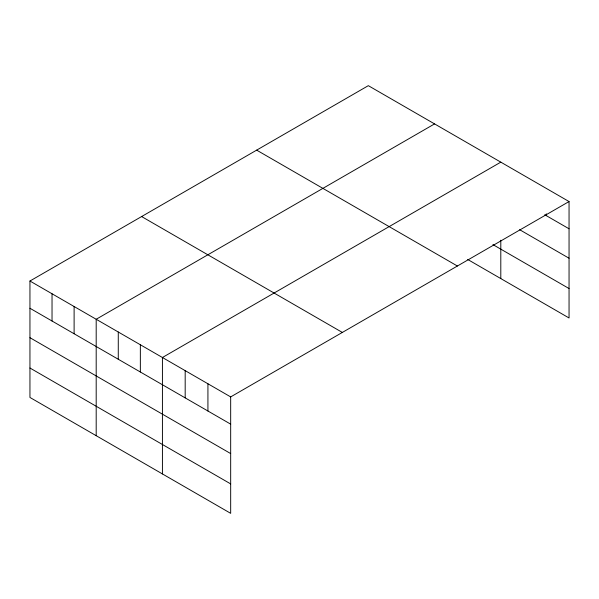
<?xml version="1.0" encoding="UTF-8"?>
<svg xmlns="http://www.w3.org/2000/svg" width="599" height="599" viewBox="0 0 599 599"><rect width="100%" height="100%" fill="white"/><g stroke="black" fill="none" stroke-linecap="round" stroke-linejoin="round"><path stroke-width="0.9" d="M569.05 201.549L230.675 396.905L230.675 513.336L29.95 397.451L29.95 281.021L368.325 85.664L569.05 201.549L569.05 317.979L467.684 259.457M434.56 123.903L96.192 319.26L96.192 435.69M500.801 162.149L162.426 357.506L162.426 473.936M544.731 214.749L569.05 228.788M519.633 229.694L569.05 258.221M492.917 244.594L569.05 288.546M256.657 150.132L457.389 266.016M141.611 216.553L342.343 332.438M29.95 281.021L230.675 396.905M29.95 308.26L230.675 424.144M29.95 337.694L230.675 453.578M29.95 368.018L230.675 483.902M546.303 213.843L546.303 215.655M500.801 240.229L500.801 278.58M207.928 383.772L207.928 411.011M185.181 370.639L185.181 397.878M140.353 344.754L140.353 372.001M118.273 332.011L118.273 359.25M74.111 306.516L74.111 333.755M52.031 293.765L52.031 321.004"/></g></svg>
